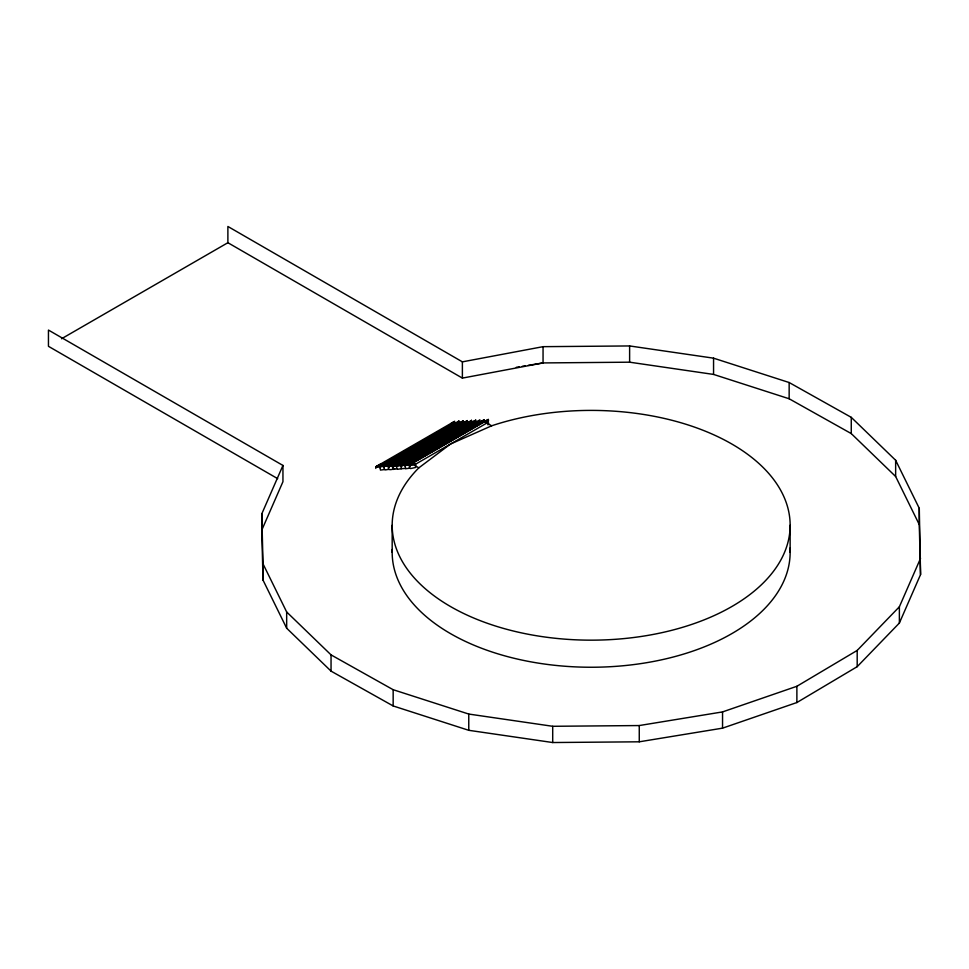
<?xml version="1.0" encoding="UTF-8"?>
<svg xmlns="http://www.w3.org/2000/svg" width="969" height="969" viewBox="0 0 969 969"><rect width="100%" height="100%" fill="white"/><g stroke="black" fill="none" stroke-linecap="round" stroke-linejoin="round"><path stroke-width="1.45" d="M384.063 467.106L384.208 467.979L384.208 466.331L463.121 420.812L462.043 423.768M384.063 468.754L385.347 469.941L388.86 469.299M393.16 466.743L393.414 465.677M396.672 468.075L397.956 469.262L401.469 468.621M409.269 467.397L410.553 468.584L415.677 467.433L415.677 465.241M397.314 466.089C397.338 467.991 397.181 464.405 398.659 465.532M401.517 465.859L401.59 466.61M458.289 422.799L458.264 421.551L458.482 422.23M462.685 421.999L461.329 424.107L459.027 423.308L462.649 421.551M466.695 422.351L466.646 421.115L463.23 423.09L465.495 423.913M470.437 422.823L470.849 420.885M470.886 422.121L471.067 421.091M475.089 421.89L475.052 420.655L471.624 422.629L473.914 423.453M479.255 420.437L478.129 423.211L479.28 421.672M483.688 420.873L482.332 422.981L480.03 422.181L483.652 420.425M487.649 419.977L486.511 422.763L487.213 421.939M920.55 574.569L919.278 524.592L895.647 476.506L851.266 433.591L789.154 398.768L713.559 374.422L629.62 362.188L543.052 362.927L462.383 378.104L227.885 242.71L227.885 226.467L462.383 361.849L543.052 346.672L629.62 345.945L713.559 358.167L789.154 382.525L851.266 417.348L895.647 460.263L919.278 508.337L920.55 574.569L899.377 623.031L857.19 666.672L796.881 702.537L722.547 728.155L639.261 741.806L552.705 742.533L468.766 730.311L393.16 705.953L331.047 671.129L286.667 628.215L263.035 580.14L261.763 530.164L261.763 513.909L282.948 465.447L48.45 330.066L48.45 346.308L277.703 478.674M261.763 530.164L282.948 481.69L282.948 465.447M261.763 513.909L263.035 563.885L286.667 611.972L331.047 654.887L393.16 689.71L468.766 714.056L552.705 726.29L639.261 725.551L722.547 711.912L796.881 686.282L857.19 650.429L899.377 606.776L920.55 558.314M380.187 468.33L380.454 470.086L384.669 469.529M389.768 465.144L388.981 467.288M389.32 465.847L389.09 467.228M392.784 467.652L393.051 469.408L397.266 468.851M401.82 465.229L401.009 468.73L405.672 468.39M406.023 464.999L405.708 465.629L406.568 464.248M405.381 466.973L405.66 468.73L409.863 468.16M410.214 464.769L409.984 466.15M410.771 464.018L410.093 466.089M453.625 423.732L454.061 421.781L450.633 423.768M457.816 423.514L457.114 424.349L458.276 422.811M466.234 423.053L466.852 421.333M466.961 422.69L467.324 420.582L388.399 466.101C387.624 469.88 389.15 463.788 391.016 463.533L460.541 423.405L465.98 422.048M474.628 422.605L475.076 421.903M479.558 422.012L479.921 419.904L401.009 465.423C400.233 469.202 401.76 463.109 403.613 462.855L473.138 422.726L478.589 421.358M483.761 421.781L484.125 419.686L405.212 465.205C404.436 468.972 405.95 462.879 407.816 462.625L477.342 422.496L481.763 421.261M487.964 424.858L488.618 423.078L487.782 422.581M380.914 466.295L382.113 464.781M384.378 466.452L386.813 463.763L456.338 423.623L461.789 422.266M385.117 466.077L385.565 465.374M389.15 467.106C385.989 470.934 392.942 469.59 394.674 468.572M393.523 465.617L393.971 464.926M397.714 465.399L398.913 463.872M401.917 465.168L402.365 464.466M453.637 424.216L454.715 421.261L375.802 466.792L375.802 468.439M457.84 423.998L458.918 421.043L380.005 466.561C379.23 470.328 380.756 464.236 382.61 463.981L452.135 423.853L457.586 422.496M470.437 423.32L471.515 420.364L392.602 465.883C391.827 469.65 393.353 463.557 395.207 463.303L464.732 423.174L470.183 421.818M474.64 423.09L475.718 420.134L396.805 465.653C396.03 469.42 397.556 463.327 399.41 463.085L468.935 422.944L474.386 421.588M461.317 424.119L462.019 423.296M482.32 422.993L483.01 422.157M385.662 465.314L386.316 464.551L387.697 465.835M389.865 465.096L390.507 464.321M394.068 464.866L394.71 464.103M393.353 466.876L394.165 465.968M402.474 464.417L403.116 463.642L404.594 464.866M406.665 464.187L407.307 463.424L408.7 464.696M410.868 463.957L411.51 463.194M486.511 422.775L484.234 421.951M486.281 423.38L488.437 420.825L488.328 419.456L409.402 464.975C408.627 468.742 410.153 462.649 412.019 462.407L481.532 422.266L488.328 421.103L488.328 419.456L409.402 464.975L415.677 464.139M386.401 464.49L387.794 465.774M418.838 467.845L450.464 444.056L491.671 425.791A198.972 114.875 0 0 1 787.119 505.333A198.972 114.875 0 0 1 556.606 638.414A198.972 114.875 0 0 1 418.838 467.845L414.042 465.072L486.874 423.029L491.671 425.791M61.544 338.75L227.885 242.71M380.236 464.26L375.802 466.792L380.466 466.452M384.439 464.03L380.005 466.561L384.669 466.222M388.642 463.8L384.208 466.331L388.86 465.992M392.845 463.582L388.399 466.101L393.063 465.774M397.048 463.352L392.602 465.883L398.877 465.047M401.239 463.121L396.805 465.653L401.469 465.314M405.442 462.903L401.009 465.423L405.672 465.096M404.691 463.461C410.408 465.956 395.304 466.089 404.8 463.4M409.645 462.673L405.212 465.205L411.474 464.369M408.991 463.182L406.386 464.999M471.406 424.131L469.965 422.823L473.684 422.024M474.229 422.581L477.887 421.794L474.204 422.593L475.609 423.901M469.989 422.811L473.671 422.036M406.096 464.757L403.673 465.29M377.559 466.719L381.071 466.041L379.594 464.757L376.566 466.489L377.656 466.658M382.67 466.428L385.19 465.835L383.797 464.539L381.18 466.355M386.873 466.198L389.477 465.58L387.988 464.308M391.076 465.98L393.68 465.362L392.191 464.078L389.175 465.81L390.265 465.98M394.359 465.81L397.871 465.132L396.394 463.86L393.777 465.677M399.47 465.52L402.074 464.902L400.597 463.63M407.876 465.072L410.481 464.454L408.894 463.23M410.178 464.672L414.684 464.224L413.097 463.012M378.576 466.598L379.715 466.38M383.918 466.162L381.762 466.489M388.121 465.932L385.953 466.271M392.324 465.701L390.156 466.041M395.376 465.689L396.515 465.483M400.718 465.253L398.562 465.592M409.124 464.805L406.956 465.132M412.176 464.781L413.315 464.575M516.283 367.312L519.263 366.827M522.23 366.33L525.21 365.846M528.178 365.361L543.052 362.927L543.052 346.672M461.062 422.714L457.404 423.489L461.85 422.726M456.871 422.932L457.659 422.944M411.268 464.854L410.275 464.611M406.277 465.059L407.065 465.072M402.862 465.302L401.869 465.072M393.68 465.738L394.468 465.75M386.062 466.21L384.972 466.028M381.083 466.416L381.859 466.428M475.173 421.612L475.718 420.134M462.576 422.29L463.121 420.812M467.433 422.859L469.711 423.683M397.98 465.447L396.297 463.909M389.586 465.907L387.891 464.369M400.5 463.691L401.893 464.987M392.094 464.139L393.499 465.435M383.688 464.587L385.093 465.883M379.497 464.817L380.89 466.113M454.049 421.794L454.304 422.448M919.278 508.337L919.278 524.592M899.377 606.776L899.377 623.031M895.647 460.263L895.647 476.506M857.19 650.429L857.19 666.672M851.266 417.348L851.266 433.591M796.881 686.282L796.881 702.537M790.135 525.283L790.135 552.366M789.154 382.525L789.154 398.768M722.547 711.912L722.547 728.155M713.559 358.167L713.559 374.422M639.261 725.551L639.261 741.806M629.62 345.945L629.62 362.188M552.705 726.29L552.705 742.533M484.125 419.686L484.125 421.333M471.515 420.364L471.515 422.012M468.766 714.056L468.766 730.311M462.383 361.849L462.383 378.104M458.918 421.043L458.918 422.69M412.019 462.407L412.019 464.054M399.41 463.085L399.41 464.732M393.16 689.71L393.16 705.953M392.179 525.283L392.179 552.366M331.047 654.887L331.047 671.129M286.667 611.972L286.667 628.215M263.035 563.885L263.035 580.14M790.001 548.091A198.972 114.875 0 0 1 592.398 667.241A198.972 114.875 0 0 1 392.239 549.52M453.201 423.719L455.878 423.041L453.201 423.719M461.607 423.271L465.29 422.472L461.607 423.271M465.798 423.041L469.481 422.242L465.798 423.041M478.407 422.363L482.09 421.563L478.407 422.363M482.61 422.133L486.293 421.345L482.61 422.133"/></g></svg>
